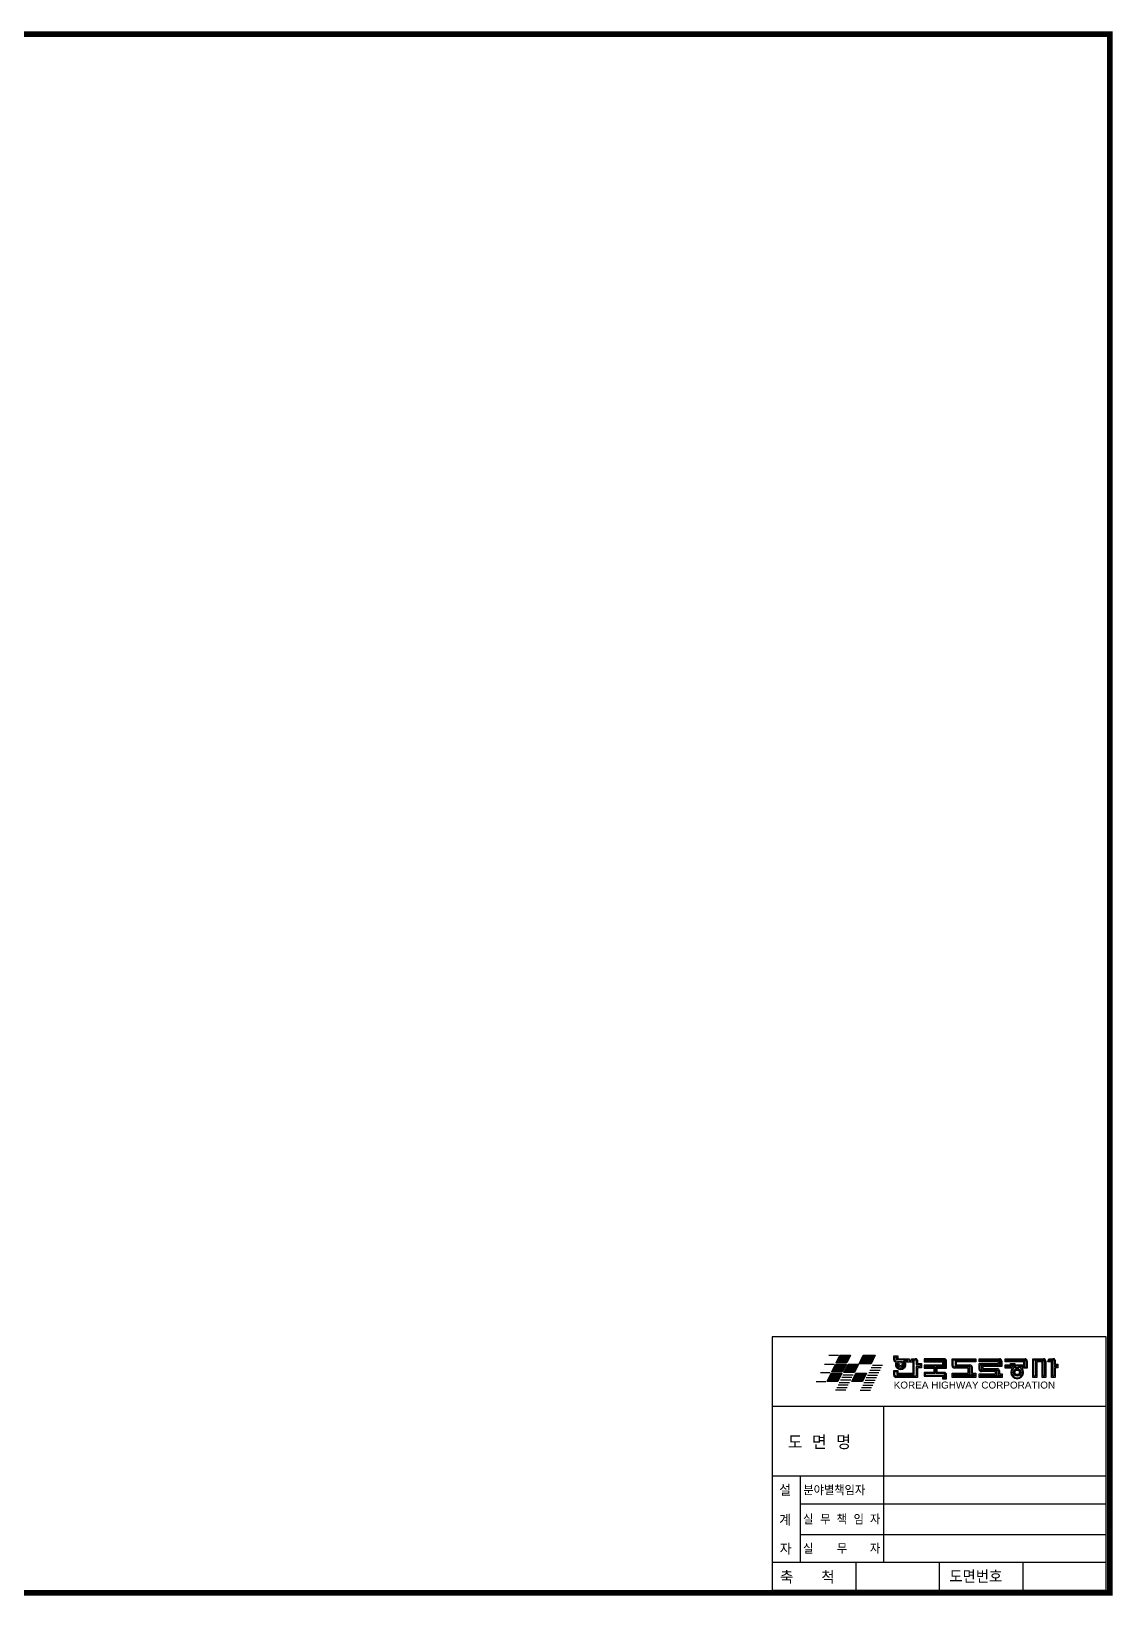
# Model space of a CAD drawing. Extents: x 0 to 777, y 0 to 579.
# Drawn here: x 389 to 777, y 0 to 562 of the extents above; entities that cross this region are included whole.
import ezdxf
from ezdxf.enums import TextEntityAlignment as Align

# ---------------------------------------------------------------- set-up
doc = ezdxf.new("R2010")
doc.units = 0
doc.header["$MEASUREMENT"] = 0
doc.layers.get('0').update_dxf_attribs({"linetype": 'CONTINUOUS'})
doc.styles.add('GHS', font='romans', dxfattribs={"bigfont": 'ghs'})
doc.styles.get("Standard").update_dxf_attribs({"font": 'Dotum.ttf'})

msp = doc.modelspace()

# ---------------------------------------------------------------- linework, layer by layer
at = {"color": 4}
for p, q in [((675.1, 86.48), (678.6, 86.48)), ((677.73, 83.65), (679.1, 86.48)), ((679.1, 86.48), (682.88, 86.48)), ((682.88, 86.48), (681.52, 83.65)), ((685.97, 83.33), (687.47, 86.48)), ((687.47, 86.48), (691.75, 86.48)), ((691.75, 86.48), (690.25, 83.33)), ((698.4, 86.16), (699.9, 86.16)), ((698.4, 84.76), (698.4, 86.16)), ((698.8, 85.75), (698.8, 84.76)), ((699.49, 85.75), (698.8, 85.75)), ((699.2, 84.37), (700.28, 84.16)), ((699.49, 84.75), (699.49, 85.75)), ((703.49, 84.75), (699.49, 84.75)), ((699.9, 86.16), (699.9, 85.16)), ((699.9, 85.16), (703.9, 85.16)), ((701.9, 84.37), (703.49, 84.37)), ((703.49, 84.37), (703.49, 84.75)), ((703.9, 85.16), (703.9, 83.96)), ((704.23, 83.96), (704.86, 85.16)), ((704.86, 85.16), (706.1, 85.16)), ((704.92, 84.38), (705.12, 84.75)), ((705.81, 84.38), (704.92, 84.38)), ((705.12, 84.75), (706.2, 84.75)), ((705.81, 79.55), (705.81, 84.38)), ((706.48, 84.64), (706.48, 83.05)), ((706.9, 84.66), (706.9, 83.46)), ((716.6, 85.16), (709.4, 85.16)), ((709.4, 85.16), (709.4, 84.06)), ((716.6, 84.82), (709.74, 84.82)), ((709.74, 84.82), (709.74, 84.41)), ((709.74, 84.41), (716.24, 84.41)), ((716.24, 84.41), (716.24, 82.52)), ((716.62, 82.13), (716.62, 84.76)), ((717.05, 82.11), (717.05, 84.36)), ((717.4, 81.76), (717.4, 84.36)), ((719.4, 85.16), (727.9, 85.16)), ((719.4, 82.63), (719.4, 85.16)), ((719.82, 84.74), (727.47, 84.74)), ((719.82, 82.63), (719.82, 84.74)), ((727.47, 84.48), (720.47, 84.48)), ((720.47, 84.48), (720.47, 82.51)), ((727.47, 84.74), (727.47, 84.48)), ((727.9, 85.16), (727.9, 84.06)), ((729.1, 85.16), (736.44, 85.16)), ((729.1, 84.06), (729.1, 85.16)), ((729.52, 84.74), (736.44, 84.74)), ((729.52, 84.48), (729.52, 84.74)), ((736.52, 84.48), (729.52, 84.48)), ((736.52, 83.03), (736.52, 84.48)), ((736.82, 84.36), (736.82, 82.77)), ((737.24, 84.36), (737.24, 82.35)), ((738.4, 85.16), (745.6, 85.16)), ((738.4, 84.06), (738.4, 85.16)), ((738.74, 84.82), (745.6, 84.82)), ((738.74, 84.41), (738.74, 84.82)), ((745.54, 84.41), (738.74, 84.41)), ((745.54, 82.59), (745.54, 84.41)), ((746.05, 84.36), (746.05, 82.18)), ((746.4, 84.36), (746.4, 81.83)), ((748.4, 85.16), (752.2, 85.16)), ((748.4, 78.46), (748.4, 85.16)), ((748.8, 84.76), (752.2, 84.76)), ((748.8, 78.87), (748.8, 84.76)), ((752.1, 84.47), (749.39, 84.47)), ((749.39, 84.47), (749.39, 78.87)), ((752.1, 78.87), (752.1, 84.47)), ((752.59, 84.36), (752.59, 78.87)), ((753, 84.36), (753, 78.46)), ((753.76, 84.06), (754.15, 85.16)), ((754.15, 85.16), (755.6, 85.16)), ((754.33, 84.47), (754.43, 84.76)), ((755.5, 84.47), (754.33, 84.47)), ((754.43, 84.76), (755.69, 84.76)), ((755.5, 78.87), (755.5, 84.47)), ((755.99, 84.64), (755.99, 82.86)), ((756.4, 84.66), (756.4, 83.26)), ((672.09, 80.24), (675.59, 80.24)), ((673.53, 83.24), (677.03, 83.24)), ((674.51, 76.98), (675.95, 79.96)), ((675.95, 79.96), (679.73, 79.96)), ((676.18, 80.43), (677.53, 83.24)), ((679.96, 80.43), (676.18, 80.43)), ((677.53, 83.24), (681.31, 83.24)), ((681.52, 83.65), (677.73, 83.65)), ((679.73, 79.96), (678.29, 76.98)), ((681.31, 83.24), (679.96, 80.43)), ((680.15, 79.4), (683.84, 79.4)), ((680.54, 80.29), (681.99, 83.27)), ((684.32, 80.29), (680.54, 80.29)), ((681.99, 83.27), (685.77, 83.27)), ((683.39, 76.98), (684.83, 79.96)), ((685.77, 83.27), (684.32, 80.29)), ((684.83, 79.96), (688.61, 79.96)), ((690.25, 83.33), (685.97, 83.33)), ((688.61, 79.96), (687.17, 76.98)), ((689.01, 79.29), (692.63, 79.29)), ((689.44, 80.19), (693.07, 80.19)), ((689.88, 81.09), (693.5, 81.09)), ((690.31, 81.99), (693.93, 81.99)), ((690.75, 82.89), (694.37, 82.89)), ((698.4, 80.96), (699.9, 80.96)), ((698.4, 79.26), (698.4, 80.96)), ((698.81, 79.26), (698.81, 80.55)), ((698.81, 80.55), (699.48, 80.55)), ((706.48, 78.88), (699.2, 78.88)), ((699.48, 80.55), (699.48, 79.55)), ((699.48, 79.55), (705.81, 79.55)), ((699.9, 80.96), (699.9, 79.96)), ((699.9, 79.96), (705.4, 79.96)), ((703.9, 83.96), (702.68, 83.96)), ((705.4, 83.96), (704.23, 83.96)), ((705.4, 79.96), (705.4, 83.96)), ((706.48, 83.05), (707.98, 83.05)), ((707.98, 82.38), (706.48, 82.38)), ((706.48, 82.38), (706.48, 78.88)), ((706.9, 83.46), (708.4, 83.46)), ((708.4, 81.96), (706.9, 81.96)), ((706.9, 81.96), (706.9, 79.96)), ((706.9, 79.96), (706.9, 78.46)), ((707.98, 83.05), (707.98, 82.38)), ((708.4, 83.46), (708.4, 81.96)), ((709.4, 84.06), (715.9, 84.06)), ((715.9, 82.86), (709.4, 82.86)), ((709.4, 82.86), (709.4, 81.76)), ((709.4, 81.76), (712.8, 81.76)), ((712.8, 80.26), (709.4, 80.26)), ((709.4, 80.26), (709.4, 78.96)), ((709.4, 78.96), (715.9, 78.96)), ((716.24, 82.52), (709.74, 82.52)), ((709.74, 82.52), (709.74, 82.11)), ((709.74, 82.11), (713.14, 82.11)), ((713.14, 79.92), (709.74, 79.92)), ((709.74, 79.92), (709.74, 79.31)), ((709.74, 79.31), (716.24, 79.31)), ((712.8, 81.76), (712.8, 80.26)), ((713.14, 82.11), (713.14, 79.92)), ((713.65, 82.11), (717.05, 82.11)), ((713.65, 79.92), (713.65, 82.11)), ((716.6, 79.92), (713.65, 79.92)), ((714, 81.76), (717.4, 81.76)), ((714, 80.26), (714, 81.76)), ((716.6, 80.26), (714, 80.26)), ((715.9, 84.06), (715.9, 82.86)), ((715.9, 78.96), (715.9, 77.96)), ((716.24, 79.31), (716.24, 78.31)), ((716.65, 78.33), (716.65, 79.87)), ((717.05, 78.31), (717.05, 79.46)), ((717.4, 77.96), (717.4, 79.46)), ((719.4, 79.96), (725.2, 79.96)), ((719.4, 78.46), (719.4, 79.96)), ((719.82, 79.54), (725.62, 79.54)), ((719.82, 78.88), (719.82, 79.54)), ((727.47, 78.88), (719.82, 78.88)), ((725.62, 82.25), (720.2, 82.25)), ((725.2, 81.83), (720.2, 81.83)), ((720.47, 82.51), (725.8, 82.51)), ((727.9, 84.06), (720.9, 84.06)), ((720.9, 84.06), (720.9, 82.93)), ((720.9, 82.93), (725.8, 82.93)), ((725.2, 79.96), (725.2, 81.83)), ((725.41, 79.22), (726.47, 79.22)), ((725.62, 79.54), (725.62, 82.25)), ((726.17, 82.13), (726.17, 79.54)), ((726.17, 79.54), (727.47, 79.54)), ((726.6, 82.13), (726.6, 79.96)), ((726.6, 79.96), (727.9, 79.96)), ((727.47, 79.54), (727.47, 78.88)), ((727.9, 79.96), (727.9, 78.46)), ((736.1, 84.06), (729.1, 84.06)), ((729.1, 83.45), (736.1, 83.45)), ((729.1, 81.34), (729.1, 83.45)), ((729.1, 79.7), (735, 79.7)), ((729.1, 78.46), (729.1, 79.7)), ((729.52, 83.03), (736.52, 83.03)), ((729.52, 81.34), (729.52, 83.03)), ((729.52, 79.28), (735.42, 79.28)), ((729.52, 78.88), (729.52, 79.28)), ((736.97, 78.88), (729.52, 78.88)), ((735.42, 80.96), (729.9, 80.96)), ((735, 80.54), (729.9, 80.54)), ((736.82, 82.77), (729.97, 82.77)), ((729.97, 82.77), (729.97, 81.22)), ((729.97, 81.22), (735.6, 81.22)), ((737.24, 82.35), (730.4, 82.35)), ((730.4, 82.35), (730.4, 81.64)), ((730.4, 81.64), (735.6, 81.64)), ((735, 79.7), (735, 80.54)), ((735.42, 79.28), (735.42, 80.96)), ((735.97, 80.84), (735.97, 79.28)), ((735.97, 79.28), (736.97, 79.28)), ((736.1, 83.45), (736.1, 84.06)), ((736.4, 80.84), (736.4, 79.7)), ((736.4, 79.7), (737.4, 79.7)), ((736.97, 79.28), (736.97, 78.88)), ((737.4, 79.7), (737.4, 78.46)), ((745.2, 84.06), (738.4, 84.06)), ((738.4, 82.93), (740.4, 82.93)), ((738.4, 81.83), (738.4, 82.93)), ((741.07, 81.83), (738.4, 81.83)), ((738.74, 82.59), (740.74, 82.59)), ((738.74, 82.18), (738.74, 82.59)), ((742.29, 82.18), (738.74, 82.18)), ((740.4, 82.93), (740.4, 83.52)), ((740.4, 83.52), (741.9, 83.52)), ((740.74, 83.18), (741.55, 83.18)), ((740.74, 82.59), (740.74, 83.18)), ((741.17, 82.41), (741.17, 83.18)), ((741.55, 83.18), (741.55, 82.59)), ((741.55, 82.59), (745.54, 82.59)), ((741.9, 83.52), (741.9, 82.93)), ((741.9, 82.93), (745.2, 82.93)), ((742.07, 82.06), (743.41, 82.06)), ((746.05, 82.18), (743.23, 82.18)), ((746.4, 81.83), (744.46, 81.83)), ((745.2, 82.93), (745.2, 84.06)), ((749.39, 78.87), (748.8, 78.87)), ((751.7, 84.06), (749.8, 84.06)), ((749.8, 84.06), (749.8, 78.46)), ((751.7, 78.46), (751.7, 84.06)), ((752.59, 78.87), (752.1, 78.87)), ((755.1, 84.06), (753.76, 84.06)), ((755.1, 78.46), (755.1, 84.06)), ((755.99, 78.87), (755.5, 78.87)), ((755.99, 82.86), (756.99, 82.86)), ((756.99, 82.37), (755.99, 82.37)), ((755.99, 82.37), (755.99, 78.87)), ((756.4, 83.26), (757.4, 83.26)), ((756.4, 81.96), (756.4, 78.46)), ((757.4, 81.96), (756.4, 81.96)), ((756.99, 82.86), (756.99, 82.37)), ((757.4, 83.26), (757.4, 81.96)), ((670.51, 76.98), (674.01, 76.98)), ((678.29, 76.98), (674.51, 76.98)), ((677.54, 74), (681.23, 74)), ((677.97, 74.9), (681.67, 74.9)), ((678.41, 75.8), (682.1, 75.8)), ((678.84, 76.7), (682.54, 76.7)), ((679.28, 77.6), (682.97, 77.6)), ((679.71, 78.5), (683.4, 78.5)), ((687.17, 76.98), (683.39, 76.98)), ((686.4, 73.89), (690.02, 73.89)), ((686.83, 74.79), (690.46, 74.79)), ((687.27, 75.69), (690.89, 75.69)), ((687.7, 76.59), (691.33, 76.59)), ((688.14, 77.49), (691.76, 77.49)), ((688.57, 78.39), (692.2, 78.39)), ((706.9, 78.46), (699.2, 78.46)), ((715.9, 77.96), (717.4, 77.96)), ((716.24, 78.31), (717.05, 78.31)), ((727.9, 78.46), (719.4, 78.46)), ((737.4, 78.46), (729.1, 78.46)), ((749.8, 78.46), (748.4, 78.46)), ((753, 78.46), (751.7, 78.46)), ((756.4, 78.46), (755.1, 78.46))]:
    msp.add_line(p, q, dxfattribs=at)
at = {"color": 7}
for p, q in [((654.77, 68.09), (774.77, 68.09)), ((694.77, 68.09), (694.77, 12.09)), ((654.77, 43.09), (774.77, 43.09)), ((664.77, 43.09), (664.77, 12.09)), ((664.77, 33.09), (774.77, 33.09)), ((664.77, 22.09), (774.77, 22.09)), ((654.77, 12.09), (774.77, 12.09)), ((684.77, 12.09), (684.77, 2.09)), ((714.77, 12.09), (714.77, 2.09)), ((744.77, 12.09), (744.77, 2.09))]:
    msp.add_line(p, q, dxfattribs=at)
msp.add_lwpolyline([(1.08, 1.05, 2, 2, 0), (1.08, 561.05, 2, 2, 0), (776.08, 561.05, 2, 2, 0), (776.08, 1.05, 2, 2, 0)], format="xyseb", close=True, dxfattribs=at)
msp.add_lwpolyline([(654.77, 2.09), (774.77, 2.09), (774.77, 93.09), (654.77, 93.09)], close=True, dxfattribs=at)
at = {"color": 4}
for centre, radius in [((700.91, 83.26), 1.06), ((700.91, 83.26), 0.622), ((742.76, 80.28), 1.34), ((742.76, 80.28), 1.04), ((742.76, 80.28), 0.8)]:
    msp.add_circle(centre, radius, dxfattribs=at)
for centre, radius, start, end in [((699.2, 84.76), 0.8, 180, 270), ((699.2, 84.76), 0.39, 180, 270), ((700.91, 83.26), 1.49, 158.0838, 48.5748), ((706.31, 84.61), 0.592, 5.1632, 110.826), ((706.31, 84.61), 0.176, 9.4786, 128.7247), ((716.6, 84.36), 0.8, 0, 90), ((716.6, 84.36), 0.456, 0, 90), ((736.44, 84.36), 0.8, 360, 90), ((736.44, 84.36), 0.38, 0, 90), ((745.6, 84.36), 0.8, 0, 90), ((745.6, 84.36), 0.456, 0, 90), ((752.2, 84.36), 0.8, 0, 90), ((752.2, 84.36), 0.397, 360, 90), ((755.81, 84.61), 0.592, 5.1632, 110.826), ((755.81, 84.61), 0.189, 9.1513, 127.34), ((699.2, 79.26), 0.8, 180, 270), ((699.2, 79.26), 0.384, 180, 270), ((700.91, 83.26), 1.9, 158.0838, 21.8743), ((716.6, 79.46), 0.8, 0, 90), ((716.6, 79.46), 0.456, 0, 90), ((720.2, 82.63), 0.8, 180, 270), ((720.2, 82.63), 0.38, 180, 270), ((725.8, 82.13), 0.8, 360, 90), ((725.8, 82.13), 0.38, 360, 90), ((729.9, 81.34), 0.8, 180, 270), ((729.9, 81.34), 0.38, 180, 270), ((735.6, 80.84), 0.8, 0, 90), ((735.6, 80.84), 0.38, 0, 90), ((742.76, 80.28), 2.3, 137.5048, 42.4952), ((742.76, 80.28), 1.96, 103.9347, 76.0653)]:
    msp.add_arc(centre, radius, start, end, dxfattribs=at)
for points in [[(677.73, 83.65), (682.88, 86.48), (679.1, 86.48)], [(677.73, 83.65), (681.52, 83.65), (682.88, 86.48)], [(685.97, 83.33), (690.25, 83.33), (691.75, 86.48)], [(685.97, 83.33), (691.75, 86.48), (687.47, 86.48)], [(674.51, 76.98), (678.29, 76.98), (679.73, 79.96)], [(674.51, 76.98), (679.73, 79.96), (675.95, 79.96)], [(676.18, 80.43), (681.31, 83.24), (677.53, 83.24)], [(676.18, 80.43), (679.96, 80.43), (681.31, 83.24)], [(680.54, 80.29), (685.77, 83.27), (681.99, 83.27)], [(680.54, 80.29), (684.32, 80.29), (685.77, 83.27)], [(683.39, 76.98), (687.17, 76.98), (688.61, 79.96)], [(683.39, 76.98), (688.61, 79.96), (684.83, 79.96)]]:
    msp.add_solid(points, dxfattribs=at)

# ---------------------------------------------------------------- texts
at = {"color": 4, "width": 1.002016}
msp.add_text('KOREA HIGHWAY CORPORATION', height=2.5, dxfattribs=at).set_placement((698.4, 74.48), (756.4, 74.48), align=Align.FIT)
at = {"color": 2, "style": 'GHS'}
for s, height, p in [('도 면 명', 5, (660.33, 52.63)), ('설', 4, (657.29, 35.91)), ('분야별책임자', 3.5, (665.95, 36.13)), ('계', 4, (657.27, 25.22)), ('실', 3.5, (665.83, 25.67)), ('무', 3.5, (672.01, 25.67)), ('책', 3.5, (677.91, 25.67)), ('임', 3.5, (683.99, 25.67)), ('자', 3.5, (689.89, 25.67)), ('자', 4, (657.46, 14.8)), ('실', 3.5, (665.82, 15.15)), ('무', 3.5, (678.01, 15.15)), ('자', 3.5, (689.83, 15.15)), ('축   척', 4.5, (657.58, 4.4)), ('도면번호', 4.5, (718.38, 4.64))]:
    msp.add_text(s, height=height, dxfattribs=at).set_placement(p)

doc.saveas('drawing.dxf')
